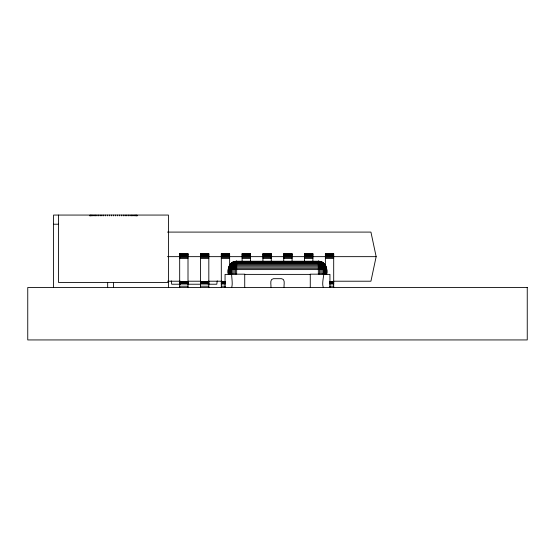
<?xml version="1.0" encoding="UTF-8"?>
<svg xmlns="http://www.w3.org/2000/svg" width="555" height="555" viewBox="0 0 555 555"><rect width="100%" height="100%" fill="white"/><g stroke="black" fill="none" stroke-linecap="round" stroke-linejoin="round"><path stroke-width="0.83" d="M326.666 274.385C328.04 268.689 325.015 261.121 318.341 261.273L236.659 261.273C227.196 264.617 234.127 281.364 231.615 287.49M230.776 274.385C230.311 269.799 230.637 261.932 236.659 261.273L236.659 274.17M228.334 274.385C226.96 268.689 229.985 261.121 236.659 261.273C234.522 264.985 235.806 270.056 235.362 274.17M217.262 280.837L216.783 284.222L208.118 284.222M323.385 287.49C320.242 280.705 329.809 264.034 318.341 261.273L318.341 274.17M167.478 232.094L370.934 232.094L376.151 256.653L370.934 281.212L333.701 281.212M89.952 215.895L90.146 215.062L90.146 215.895M234.092 274.17C234.599 270.229 232.913 264 236.659 261.273C230.006 261.141 227.099 268.745 228.438 274.385M53.557 224.22L58.553 224.22M179.681 253.795L188.006 253.795M200.494 253.795L208.819 253.795M221.306 253.795L229.631 253.795M242.119 253.795L250.444 253.795M262.931 253.795L271.256 253.795M283.744 253.795L292.069 253.795M304.556 253.795L312.881 253.795M325.369 253.795L333.694 253.795M179.681 254.058L188.006 254.058M200.494 254.058L208.819 254.058M221.306 254.058L229.631 254.058M242.119 254.058L250.444 254.058M262.931 254.058L271.256 254.058M283.744 254.058L292.069 254.058M304.556 254.058L312.881 254.058M325.369 254.058L333.694 254.058M179.681 254.495L188.006 254.495M200.494 254.495L208.819 254.495M221.306 254.495L229.631 254.495M242.119 254.495L250.444 254.495M262.931 254.495L271.256 254.495M283.744 254.495L292.069 254.495M304.556 254.495L312.881 254.495M325.369 254.495L333.694 254.495M179.681 255.085L188.006 255.085M200.494 255.085L208.819 255.085M221.306 255.085L229.631 255.085M242.119 255.085L250.444 255.085M262.931 255.085L271.256 255.085M283.744 255.085L292.069 255.085M304.556 255.085L312.881 255.085M325.369 255.085L333.694 255.085M179.681 255.813L188.006 255.813M200.494 255.813L208.819 255.813M221.306 255.813L229.631 255.813M242.119 255.813L250.444 255.813M262.931 255.813L271.256 255.813M283.744 255.813L292.069 255.813M304.556 255.813L312.881 255.813M325.369 255.813L333.694 255.813M167.471 256.653L188.006 256.653M188.249 256.653L200.376 256.653M200.494 256.653L229.631 256.653M229.812 256.653L241.938 256.653M242.119 256.653L271.256 256.653M271.374 256.653L283.501 256.653M283.744 256.653L376.151 256.653M179.681 257.582L188.006 257.582M200.494 257.582L208.819 257.582M221.306 257.582L229.631 257.582M242.119 257.582L250.444 257.582M262.931 257.582L271.256 257.582M283.744 257.582L292.069 257.582M304.556 257.582L312.881 257.582M325.369 257.582L333.694 257.582M179.681 258.581L188.006 258.581M200.494 258.581L208.819 258.581M221.306 258.581L229.631 258.581M242.119 258.581L250.444 258.581M262.931 258.581L271.256 258.581M283.744 258.581L292.069 258.581M304.556 258.581L312.881 258.581M325.369 258.581L333.694 258.581M235.362 261.377L319.638 261.377C325.681 262.224 327.589 269.182 326.562 274.385M234.092 261.683L320.908 261.683M232.885 262.182L322.115 262.182M231.768 262.862L323.232 262.862M230.776 263.708L324.224 263.708M229.93 264.707L325.07 264.707M229.243 265.817L325.757 265.817M228.743 267.024L326.257 267.024M228.438 268.294L326.562 268.294M228.334 269.598L326.666 269.598M323.385 274.17L310.273 274.17L310.273 287.49M231.615 274.385L225.059 274.385L225.059 287.49M244.727 274.385L310.273 274.385M323.385 274.385L329.941 274.385L329.941 287.49M167.478 281.212L180.465 281.212M188.256 281.212L200.383 281.212M208.174 281.212L222.021 281.212M179.681 281.545L188.006 281.545M200.494 281.545L208.819 281.545M221.306 281.545L225.469 281.545M329.531 281.545L333.694 281.545M179.681 282.002L188.006 282.002M200.494 282.002L208.819 282.002M221.306 282.002L225.469 282.002M329.531 282.002L333.694 282.002M168.442 282.495L58.553 282.495L58.553 215.062M179.681 282.433L188.006 282.433M200.494 282.433L208.819 282.433M221.306 282.433L225.469 282.433M329.531 282.433L333.694 282.433M179.681 282.828L188.006 282.828M200.494 282.828L208.819 282.828M221.306 282.828L225.469 282.828M329.531 282.828L333.694 282.828M179.681 283.182L188.006 283.182M200.494 283.182L208.819 283.182M221.306 283.182L225.469 283.182M329.531 283.182L333.694 283.182M179.681 283.487L188.006 283.487M200.494 283.487L208.819 283.487M221.306 283.487L225.469 283.487M329.531 283.487L333.694 283.487M179.681 283.723L188.006 283.723M200.494 283.723L208.819 283.723M221.306 283.723L225.469 283.723M329.531 283.723L333.694 283.723M179.681 283.896L188.006 283.896M200.494 283.896L208.819 283.896M221.306 283.896L225.469 283.896M329.531 283.896L333.694 283.896M180.382 284.222L171.717 284.222L171.238 280.837M188.18 284.222L200.32 284.222M179.681 286.214L188.006 286.214M200.494 286.214L208.819 286.214M221.306 286.214L225.469 286.214M329.531 286.214L333.694 286.214M319.625 261.377L318.341 261.273L319.389 264.707L319.638 274.17M137.043 215.895L136.849 215.062L136.849 215.895M230.776 269.598L231.615 274.17L244.727 274.17L244.727 287.49M333.694 253.704L333.694 287.67M326.257 274.385C327.492 268.897 324.939 261.218 318.341 261.273C322.087 264 320.401 270.229 320.908 274.17M325.757 274.385C326.812 269.14 324.828 261.356 318.341 261.273C323.156 263.105 321.851 270.181 322.115 274.17M325.369 253.704L325.369 265.387M325.07 274.385C325.868 269.452 324.647 261.585 318.341 261.273C323.842 262.411 323.329 269.952 323.232 274.17L324.224 269.598L324.224 274.385M312.881 253.704L312.881 261.981M304.556 253.704L304.556 261.981M292.069 253.704L292.069 261.981M284.056 287.532C283.64 285.103 285.728 279.089 281.558 278.686L273.442 278.686C269.272 279.089 271.36 285.103 270.944 287.532M283.744 253.704L283.744 261.981M271.256 253.704L271.256 261.981M262.931 253.704L262.931 261.981M250.444 253.704L250.444 261.981M242.119 253.704L242.119 261.981M232.885 274.17C233.149 270.181 231.844 263.105 236.659 261.273C230.061 261.218 227.508 268.897 228.743 274.385M231.768 269.598L231.768 274.17M229.93 274.385C229.132 269.452 230.353 261.585 236.659 261.273C230.172 261.356 228.188 269.14 229.243 274.385M229.631 253.704L229.631 265.387M221.306 253.704L221.306 287.67M208.819 253.704L208.819 287.67M200.494 253.704L200.494 287.67M188.006 253.704L188.006 287.67M179.681 253.704L179.681 287.67M168.442 287.49L168.442 215.062L53.557 215.062L53.557 287.49M136.058 215.062L136.058 215.895M135.129 215.062L135.129 215.895M134.053 215.062L134.053 215.895M132.846 215.062L132.846 215.895M131.507 215.062L131.507 215.895M130.057 215.062L130.057 215.895M128.503 215.062L128.503 215.895M126.845 215.062L126.845 215.895M125.104 215.062L125.104 215.895M123.286 215.062L123.286 215.895M121.406 215.062L121.406 215.895M119.478 215.062L119.478 215.895M117.5 215.062L117.5 215.895M115.509 215.062L115.509 215.895M113.497 215.062L113.497 215.895M113.497 282.495L113.497 287.49M111.486 215.062L111.486 215.895M109.495 215.062L109.495 215.895M107.67 282.495L107.67 287.49M107.517 215.062L107.517 215.895M105.589 215.062L105.589 215.895M103.709 215.062L103.709 215.895M101.891 215.062L101.891 215.895M100.15 215.062L100.15 215.895M98.492 215.062L98.492 215.895M96.938 215.062L96.938 215.895M95.488 215.062L95.488 215.895M94.149 215.062L94.149 215.895M92.942 215.062L92.942 215.895M91.866 215.062L91.866 215.895M90.937 215.062L90.937 215.895M527.25 287.49L27.75 287.49L27.75 339.938L527.25 339.938L527.25 287.49"/></g></svg>
